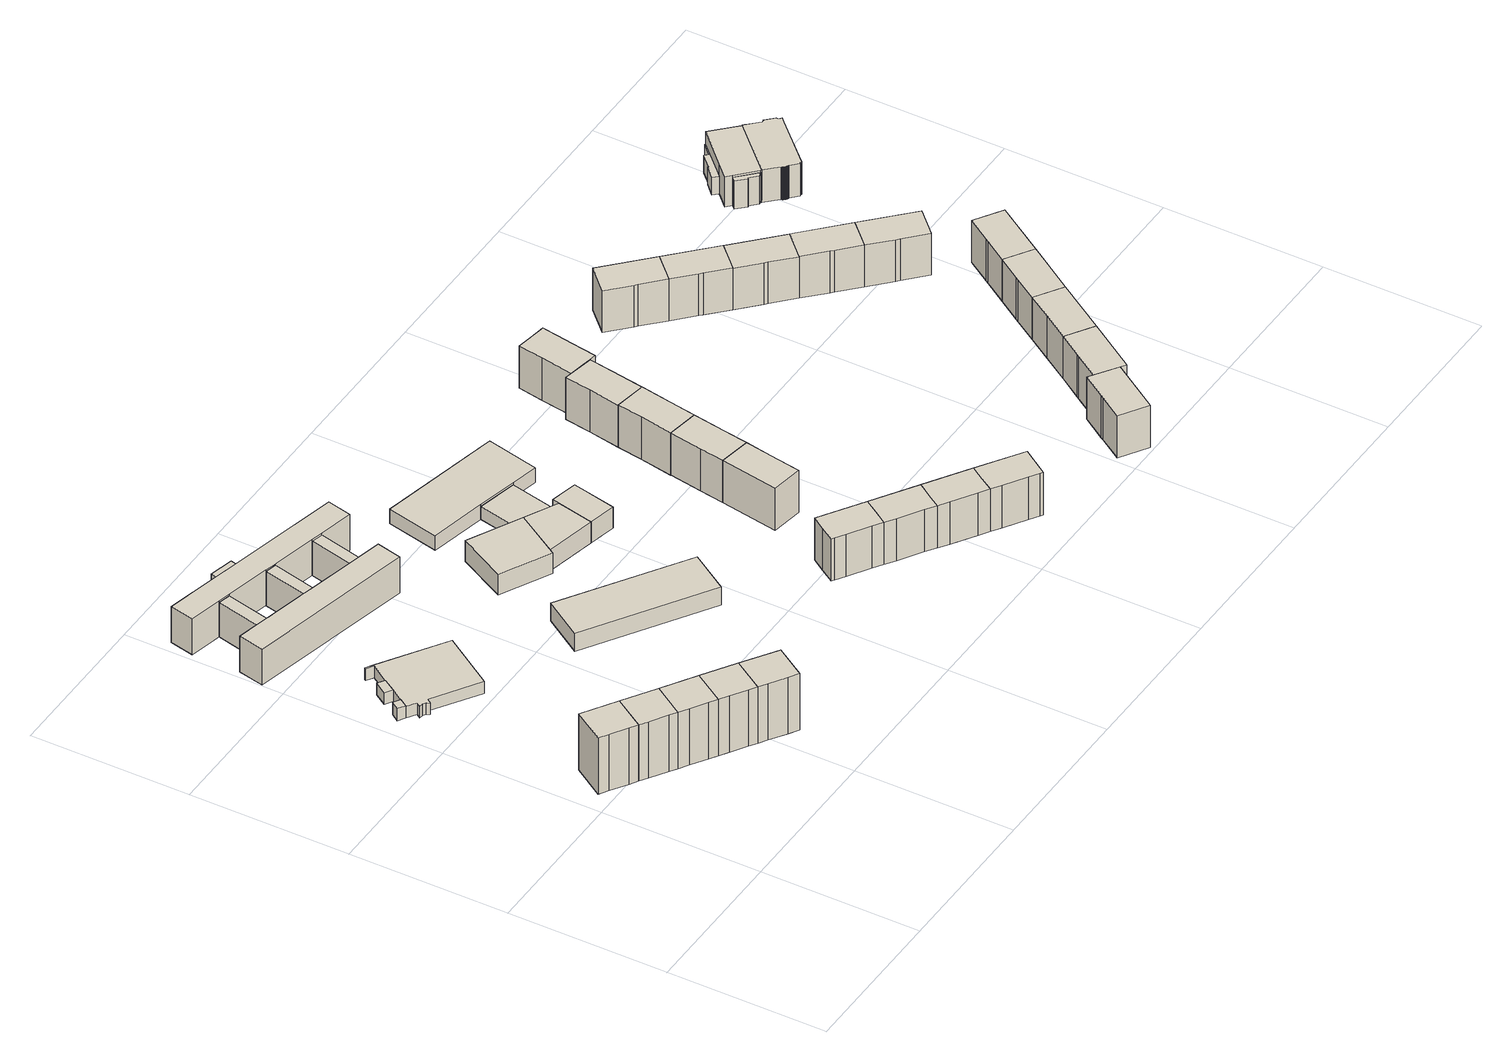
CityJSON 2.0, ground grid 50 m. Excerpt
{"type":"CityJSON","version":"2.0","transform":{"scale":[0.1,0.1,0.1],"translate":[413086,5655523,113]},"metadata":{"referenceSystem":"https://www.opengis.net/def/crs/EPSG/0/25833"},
"CityObjects":{
"building1":{"type":"Building","attributes":{"Dachtyp_tdc":"tdcPolyFlatRoof","Gemeindeschluessel":14612000,"Dachneigung":0,"QualitaetDacherkennung":53,"Geometrietyp2DReferenz":"3000","measuredHeight":19.73,"function":"31001_9998","roofType":"1000"},"geometry":[{"type":"Solid","lod":"1","boundaries":[[[[0,1,2,3,4,5]],[[6,7,8,9,10,11]],[[5,7,6,0]],[[4,8,7,5]],[[3,9,8,4]],[[2,10,9,3]],[[1,11,10,2]],[[0,6,11,1]]]]}]},
"building2":{"type":"Building","attributes":{"Dachtyp_tdc":"tdcPolyFlatRoof","Gemeindeschluessel":14612000,"Dachneigung":0,"QualitaetDacherkennung":53,"Geometrietyp2DReferenz":"3000","measuredHeight":19.7,"function":"31001_9998","roofType":"1000"},"geometry":[{"type":"Solid","lod":"1","boundaries":[[[[3,12,13,14,15,4]],[[9,8,16,17,18,19]],[[4,8,9,3]],[[15,16,8,4]],[[14,17,16,15]],[[13,18,17,14]],[[12,19,18,13]],[[3,9,19,12]]]]}]},
"building3":{"type":"Building","attributes":{"Dachtyp_tdc":"tdcPolyFlatRoof","Gemeindeschluessel":14612000,"Dachneigung":0,"QualitaetDacherkennung":53,"Geometrietyp2DReferenz":"3000","measuredHeight":19.7,"function":"31001_9998","roofType":"1000"},"geometry":[{"type":"Solid","lod":"1","boundaries":[[[[20,21,22,23,15,14]],[[24,17,16,25,26,27]],[[14,17,24,20]],[[15,16,17,14]],[[23,25,16,15]],[[22,26,25,23]],[[21,27,26,22]],[[20,24,27,21]]]]}]},
"building4":{"type":"Building","attributes":{"Dachtyp_tdc":"tdcPolyFlatRoof","Gemeindeschluessel":14612000,"Dachneigung":0,"QualitaetDacherkennung":53,"Geometrietyp2DReferenz":"3000","measuredHeight":19.73,"function":"31001_9998","roofType":"1000"},"geometry":[{"type":"Solid","lod":"1","boundaries":[[[[28,29,30,31,23,22]],[[32,26,25,33,34,35]],[[22,26,32,28]],[[23,25,26,22]],[[31,33,25,23]],[[30,34,33,31]],[[29,35,34,30]],[[28,32,35,29]]]]}]},
"building5":{"type":"Building","attributes":{"name":"Berufliches Schulzentrum für Agrarwirtschaft und Ernährung Dresden","Gemeindeschluessel":14612000,"Geometrietyp2DReferenz":"3000","function":"31001_3021","roofType":"9999"},"children":["building5-1","building5-2","building5-3"]},
"building5-1":{"type":"BuildingPart","attributes":{"Dachtyp_tdc":"tdcPolyFlatRoof","Dachneigung":17.27,"QualitaetDacherkennung":44,"Geometrietyp2DReferenz":"3000","measuredHeight":4.51,"roofType":"2100"},"parents":["building5"],"geometry":[{"type":"Solid","lod":"1","boundaries":[[[[36,37,38,39]],[[40,41,42,43]],[[39,41,40,36]],[[38,42,41,39]],[[37,43,42,38]],[[36,40,43,37]]]]}]},
"building5-2":{"type":"BuildingPart","attributes":{"Dachtyp_tdc":"tdcPolyFlatRoof","Dachneigung":0,"QualitaetDacherkennung":69,"Geometrietyp2DReferenz":"3000","measuredHeight":4.29,"roofType":"1000"},"parents":["building5"],"geometry":[{"type":"Solid","lod":"1","boundaries":[[[[44,45,46,47]],[[48,49,50,51]],[[47,49,48,44]],[[46,50,49,47]],[[45,51,50,46]],[[44,48,51,45]]]]}]},
"building5-3":{"type":"BuildingPart","attributes":{"Dachtyp_tdc":"tdcPolyFlatRoof","Dachneigung":0,"QualitaetDacherkennung":80,"Geometrietyp2DReferenz":"3000","measuredHeight":4.11,"roofType":"1000"},"parents":["building5"],"geometry":[{"type":"Solid","lod":"1","boundaries":[[[[52,53,54,55,56,57,58,59,60,61,62,63,64,65,37,36]],[[49,40,43,66,67,68,69,70,71,72,73,74,75,76,77,50]],[[36,40,49,52]],[[37,43,40,36]],[[65,66,43,37]],[[64,67,66,65]],[[63,68,67,64]],[[62,69,68,63]],[[61,70,69,62]],[[60,71,70,61]],[[59,72,71,60]],[[58,73,72,59]],[[57,74,73,58]],[[56,75,74,57]],[[55,76,75,56]],[[54,77,76,55]],[[53,50,77,54]],[[52,49,50,53]]]]}]},
"building6":{"type":"Building","attributes":{"Dachtyp_tdc":"tdcPolyFlatRoof","Gemeindeschluessel":14612000,"Dachneigung":0,"QualitaetDacherkennung":51,"Geometrietyp2DReferenz":"3000","measuredHeight":19.72,"function":"31001_9998","roofType":"1000"},"geometry":[{"type":"Solid","lod":"1","boundaries":[[[[78,79,80,81,31,30]],[[82,34,33,83,84,85]],[[30,34,82,78]],[[31,33,34,30]],[[81,83,33,31]],[[80,84,83,81]],[[79,85,84,80]],[[78,82,85,79]]]]}]},
"building7":{"type":"Building","attributes":{"name":"Berufliches Schulzentrum für Agrarwirtschaft und Ernährung Dresden","Gemeindeschluessel":14612000,"Geometrietyp2DReferenz":"3000","function":"31001_3021","roofType":"9999"},"children":["building7-1","building7-2","building7-3","building7-4","building7-5","building7-6"]},
"building7-1":{"type":"BuildingPart","attributes":{"Dachtyp_tdc":"tdcPolyFlatRoof","Dachneigung":0,"QualitaetDacherkennung":85,"Geometrietyp2DReferenz":"3000","measuredHeight":11.97,"roofType":"1000"},"parents":["building7"],"geometry":[{"type":"Solid","lod":"1","boundaries":[[[[86,87,88,89,90]],[[91,92,93,94,95]],[[90,92,91,86]],[[89,93,92,90]],[[88,94,93,89]],[[87,95,94,88]],[[86,91,95,87]]]]}]},
"building7-2":{"type":"BuildingPart","attributes":{"Dachtyp_tdc":"tdcPolyFlatRoof","Dachneigung":0,"QualitaetDacherkennung":83,"Geometrietyp2DReferenz":"3000","measuredHeight":11.98,"roofType":"1000"},"parents":["building7"],"geometry":[{"type":"Solid","lod":"1","boundaries":[[[[96,97,98,99]],[[100,101,102,103]],[[99,101,100,96]],[[98,102,101,99]],[[97,103,102,98]],[[96,100,103,97]]]]}]},
"building7-3":{"type":"BuildingPart","attributes":{"Dachtyp_tdc":"tdcPolyFlatRoof","Dachneigung":0,"QualitaetDacherkennung":73,"Geometrietyp2DReferenz":"3000","measuredHeight":12.49,"roofType":"1000"},"parents":["building7"],"geometry":[{"type":"Solid","lod":"1","boundaries":[[[[104,105,106,107,108,109,110,111,112,113,114,115,116,117,118]],[[119,120,121,92,91,95,122,100,103,123,124,125,126,127,128]],[[118,120,119,104]],[[117,121,120,118]],[[116,92,121,117]],[[115,91,92,116]],[[114,95,91,115]],[[113,122,95,114]],[[112,100,122,113]],[[111,103,100,112]],[[110,123,103,111]],[[109,124,123,110]],[[108,125,124,109]],[[107,126,125,108]],[[106,127,126,107]],[[105,128,127,106]],[[104,119,128,105]]]]}]},
"building7-4":{"type":"BuildingPart","attributes":{"Dachtyp_tdc":"tdcPolyFlatRoof","Dachneigung":0,"QualitaetDacherkennung":74,"Geometrietyp2DReferenz":"3000","measuredHeight":12.44,"roofType":"1000"},"parents":["building7"],"geometry":[{"type":"Solid","lod":"1","boundaries":[[[[129,130,131,132,133,134,135,136,137,138,139]],[[101,140,94,93,141,142,143,144,145,146,102]],[[139,101,102,129]],[[138,140,101,139]],[[137,94,140,138]],[[136,93,94,137]],[[135,141,93,136]],[[134,142,141,135]],[[133,143,142,134]],[[132,144,143,133]],[[131,145,144,132]],[[130,146,145,131]],[[129,102,146,130]]]]}]},
"building7-5":{"type":"BuildingPart","attributes":{"Dachtyp_tdc":"tdcPolyFlatRoof","Dachneigung":0,"QualitaetDacherkennung":86,"Geometrietyp2DReferenz":"3000","measuredHeight":11.95,"roofType":"1000"},"parents":["building7"],"geometry":[{"type":"Solid","lod":"1","boundaries":[[[[147,148,149,150]],[[121,120,142,141]],[[150,120,121,147]],[[149,142,120,150]],[[148,141,142,149]],[[147,121,141,148]]]]}]},
"building7-6":{"type":"BuildingPart","attributes":{"Dachtyp_tdc":"tdcPolyFlatRoof","Dachneigung":5.64,"QualitaetDacherkennung":64,"Geometrietyp2DReferenz":"3000","measuredHeight":12.17,"roofType":"2100"},"parents":["building7"],"geometry":[{"type":"Solid","lod":"1","boundaries":[[[[151,152,153,154]],[[155,127,126,156]],[[154,127,155,151]],[[153,126,127,154]],[[152,156,126,153]],[[151,155,156,152]]]]}]},
"building8":{"type":"Building","attributes":{"Dachtyp_tdc":"tdcPolyFlatRoof","Gemeindeschluessel":14612000,"Dachneigung":0,"QualitaetDacherkennung":88,"Geometrietyp2DReferenz":"3000","measuredHeight":6.28,"function":"31001_9998","roofType":"1000"},"geometry":[{"type":"Solid","lod":"1","boundaries":[[[[157,158,159,160]],[[161,162,163,164]],[[160,162,161,157]],[[159,163,162,160]],[[158,164,163,159]],[[157,161,164,158]]]]}]},
"building9":{"type":"Building","attributes":{"Gemeindeschluessel":14612000,"Geometrietyp2DReferenz":"3000","function":"31001_9998","roofType":"9999"},"children":["building9-1","building9-2","building9-3","building9-4","building9-5"]},
"building9-1":{"type":"BuildingPart","attributes":{"Dachtyp_tdc":"tdcPolyFlatRoof","Dachneigung":0,"QualitaetDacherkennung":83,"Geometrietyp2DReferenz":"3000","measuredHeight":7.29,"roofType":"1000"},"parents":["building9"],"geometry":[{"type":"Solid","lod":"1","boundaries":[[[[165,166,167,168,169,170]],[[171,172,173,174,175,176]],[[170,172,171,165]],[[169,173,172,170]],[[168,174,173,169]],[[167,175,174,168]],[[166,176,175,167]],[[165,171,176,166]]]]}]},
"building9-2":{"type":"BuildingPart","attributes":{"Dachtyp_tdc":"tdcPolyFlatRoof","Dachneigung":0,"QualitaetDacherkennung":63,"Geometrietyp2DReferenz":"3000","measuredHeight":4.46,"roofType":"1000"},"parents":["building9"],"geometry":[{"type":"Solid","lod":"1","boundaries":[[[[177,178,179,180,181]],[[182,174,183,184,185]],[[181,174,182,177]],[[180,183,174,181]],[[179,184,183,180]],[[178,185,184,179]],[[177,182,185,178]]]]}]},
"building9-3":{"type":"BuildingPart","attributes":{"Dachtyp_tdc":"tdcPolyFlatRoof","Dachneigung":6.2,"QualitaetDacherkennung":85,"Geometrietyp2DReferenz":"3000","measuredHeight":6.01,"roofType":"2100"},"parents":["building9"],"geometry":[{"type":"Solid","lod":"1","boundaries":[[[[186,187,188,189,190,191]],[[183,192,193,194,195,184]],[[191,183,184,186]],[[190,192,183,191]],[[189,193,192,190]],[[188,194,193,189]],[[187,195,194,188]],[[186,184,195,187]]]]}]},
"building9-4":{"type":"BuildingPart","attributes":{"Dachtyp_tdc":"tdcPolyFlatRoof","Dachneigung":0,"QualitaetDacherkennung":85,"Geometrietyp2DReferenz":"3000","measuredHeight":7.35,"roofType":"1000"},"parents":["building9"],"geometry":[{"type":"Solid","lod":"1","boundaries":[[[[196,167,166,197]],[[182,198,176,175]],[[197,198,182,196]],[[166,176,198,197]],[[167,175,176,166]],[[196,182,175,167]]]]}]},
"building9-5":{"type":"BuildingPart","attributes":{"Dachtyp_tdc":"tdcPolyFlatRoof","Dachneigung":0,"QualitaetDacherkennung":83,"Geometrietyp2DReferenz":"3000","measuredHeight":7.27,"roofType":"1000"},"parents":["building9"],"geometry":[{"type":"Solid","lod":"1","boundaries":[[[[199,197,200,201]],[[185,202,203,198]],[[201,202,185,199]],[[200,203,202,201]],[[197,198,203,200]],[[199,185,198,197]]]]}]},
"building10":{"type":"Building","attributes":{"Dachtyp_tdc":"tdcGableRoof","Gemeindeschluessel":14612000,"Dachneigung":36.91,"QualitaetDacherkennung":78,"Geometrietyp2DReferenz":"3000","measuredHeight":16.64,"function":"31001_9998","roofType":"3100"},"geometry":[{"type":"Solid","lod":"1","boundaries":[[[[204,205,206,207,208,209,210,211,212]],[[213,214,215,216,217,218,219,220,221]],[[212,214,213,204]],[[211,215,214,212]],[[210,216,215,211]],[[209,217,216,210]],[[208,218,217,209]],[[207,219,218,208]],[[206,220,219,207]],[[205,221,220,206]],[[204,213,221,205]]]]}]},
"building11":{"type":"Building","attributes":{"Dachtyp_tdc":"tdcGableRoof","Gemeindeschluessel":14612000,"Dachneigung":36.94,"QualitaetDacherkennung":76,"Geometrietyp2DReferenz":"3000","measuredHeight":16.65,"function":"31001_9998","roofType":"3100"},"geometry":[{"type":"Solid","lod":"1","boundaries":[[[[222,223,224,225,226,205,204,212]],[[227,214,213,221,228,229,230,231]],[[212,214,227,222]],[[204,213,214,212]],[[205,221,213,204]],[[226,228,221,205]],[[225,229,228,226]],[[224,230,229,225]],[[223,231,230,224]],[[222,227,231,223]]]]}]},
"building12":{"type":"Building","attributes":{"Dachtyp_tdc":"tdcFreeFormRoof","Gemeindeschluessel":14612000,"Dachneigung":37.18,"QualitaetDacherkennung":86,"Geometrietyp2DReferenz":"3000","measuredHeight":16.64,"function":"31001_9998","roofType":"5000"},"geometry":[{"type":"Solid","lod":"1","boundaries":[[[[232,233,234,235,236]],[[237,238,239,240,241]],[[236,238,237,232]],[[235,239,238,236]],[[234,240,239,235]],[[233,241,240,234]],[[232,237,241,233]]]]}]},
"building13":{"type":"Building","attributes":{"Dachtyp_tdc":"tdcGableRoof","Gemeindeschluessel":14612000,"Dachneigung":37.13,"QualitaetDacherkennung":75,"Geometrietyp2DReferenz":"3000","measuredHeight":16.68,"function":"31001_9998","roofType":"3100"},"geometry":[{"type":"Solid","lod":"1","boundaries":[[[[242,243,244,245,246,226,225,224]],[[247,248,249,250,251,252,253,254]],[[224,248,247,242]],[[225,249,248,224]],[[226,250,249,225]],[[246,251,250,226]],[[245,252,251,246]],[[244,253,252,245]],[[243,254,253,244]],[[242,247,254,243]]]]}]},
"building14":{"type":"Building","attributes":{"Dachtyp_tdc":"tdcGableRoof","Gemeindeschluessel":14612000,"Dachneigung":37.12,"QualitaetDacherkennung":90,"Geometrietyp2DReferenz":"3000","measuredHeight":16.62,"function":"31001_9998","roofType":"3100"},"geometry":[{"type":"Solid","lod":"1","boundaries":[[[[255,256,257,258,259,260,232,261,236]],[[262,238,263,237,264,265,266,267,268]],[[236,238,262,255]],[[261,263,238,236]],[[232,237,263,261]],[[260,264,237,232]],[[259,265,264,260]],[[258,266,265,259]],[[257,267,266,258]],[[256,268,267,257]],[[255,262,268,256]]]]}]},
"building15":{"type":"Building","attributes":{"Dachtyp_tdc":"tdcFreeFormRoof","Gemeindeschluessel":14612000,"Dachneigung":37.3,"QualitaetDacherkennung":72,"Geometrietyp2DReferenz":"3000","measuredHeight":16.7,"function":"31001_9998","roofType":"5000"},"geometry":[{"type":"Solid","lod":"1","boundaries":[[[[244,269,270,271,272,273,246]],[[253,251,274,275,276,277,278]],[[246,251,253,244]],[[273,274,251,246]],[[272,275,274,273]],[[271,276,275,272]],[[270,277,276,271]],[[269,278,277,270]],[[244,253,278,269]]]]}]},
"building16":{"type":"Building","attributes":{"Dachtyp_tdc":"tdcFreeFormRoof","Gemeindeschluessel":14612000,"Dachneigung":36.94,"QualitaetDacherkennung":91,"Geometrietyp2DReferenz":"3000","measuredHeight":16.63,"function":"31001_9998","roofType":"5000"},"geometry":[{"type":"Solid","lod":"1","boundaries":[[[[259,257,279,280,281,282,283]],[[284,285,286,287,288,289,290]],[[283,285,284,259]],[[282,286,285,283]],[[281,287,286,282]],[[280,288,287,281]],[[279,289,288,280]],[[257,290,289,279]],[[259,284,290,257]]]]}]},
"building17":{"type":"Building","attributes":{"Dachtyp_tdc":"tdcFreeFormRoof","Gemeindeschluessel":14612000,"Dachneigung":36.98,"QualitaetDacherkennung":89,"Geometrietyp2DReferenz":"3000","measuredHeight":16.65,"function":"31001_9998","roofType":"5000"},"geometry":[{"type":"Solid","lod":"1","boundaries":[[[[291,292,293,294,295,296,297]],[[287,286,298,299,300,301,302]],[[297,286,287,291]],[[296,298,286,297]],[[295,299,298,296]],[[294,300,299,295]],[[293,301,300,294]],[[292,302,301,293]],[[291,287,302,292]]]]}]},
"building18":{"type":"Building","attributes":{"Dachtyp_tdc":"tdcGableRoof","Gemeindeschluessel":14612000,"Dachneigung":36.95,"QualitaetDacherkennung":88,"Geometrietyp2DReferenz":"3000","measuredHeight":16.61,"function":"31001_9998","roofType":"3100"},"geometry":[{"type":"Solid","lod":"1","boundaries":[[[[303,304,305,306,307,308,309,310,311,312]],[[313,314,300,315,316,317,318,319,320,321]],[[312,314,313,303]],[[311,300,314,312]],[[310,315,300,311]],[[309,316,315,310]],[[308,317,316,309]],[[307,318,317,308]],[[306,319,318,307]],[[305,320,319,306]],[[304,321,320,305]],[[303,313,321,304]]]]}]},
"building19":{"type":"Building","attributes":{"Dachtyp_tdc":"tdcFreeFormRoof","Gemeindeschluessel":14612000,"Dachneigung":37.14,"QualitaetDacherkennung":85,"Geometrietyp2DReferenz":"3000","measuredHeight":16.66,"function":"31001_9998","roofType":"5000"},"geometry":[{"type":"Solid","lod":"1","boundaries":[[[[322,323,324,325,326,327,328]],[[329,330,331,332,333,334,335]],[[328,330,329,322]],[[327,331,330,328]],[[326,332,331,327]],[[325,333,332,326]],[[324,334,333,325]],[[323,335,334,324]],[[322,329,335,323]]]]}]},
"building20":{"type":"Building","attributes":{"Dachtyp_tdc":"tdcFreeFormRoof","Gemeindeschluessel":14612000,"Dachneigung":37.2,"QualitaetDacherkennung":84,"Geometrietyp2DReferenz":"3000","measuredHeight":16.69,"function":"31001_9998","roofType":"5000"},"geometry":[{"type":"Solid","lod":"1","boundaries":[[[[324,336,337,338,339,340,325]],[[341,342,343,344,345,346,347]],[[325,342,341,324]],[[340,343,342,325]],[[339,344,343,340]],[[338,345,344,339]],[[337,346,345,338]],[[336,347,346,337]],[[324,341,347,336]]]]}]},
"building21":{"type":"Building","attributes":{"Dachtyp_tdc":"tdcFreeFormRoof","Gemeindeschluessel":14612000,"Dachneigung":35.44,"QualitaetDacherkennung":84,"Geometrietyp2DReferenz":"3000","measuredHeight":16.36,"function":"31001_9998","roofType":"5000"},"geometry":[{"type":"Solid","lod":"1","boundaries":[[[[348,349,350,351,352,353]],[[354,355,356,357,358,359]],[[353,355,354,348]],[[352,356,355,353]],[[351,357,356,352]],[[350,358,357,351]],[[349,359,358,350]],[[348,354,359,349]]]]}]},
"building22":{"type":"Building","attributes":{"Dachtyp_tdc":"tdcFreeFormRoof","Gemeindeschluessel":14612000,"Dachneigung":35.19,"QualitaetDacherkennung":82,"Geometrietyp2DReferenz":"3000","measuredHeight":16.36,"function":"31001_9998","roofType":"5000"},"geometry":[{"type":"Solid","lod":"1","boundaries":[[[[360,361,362,352,351,363]],[[364,365,357,356,366,367]],[[363,365,364,360]],[[351,357,365,363]],[[352,356,357,351]],[[362,366,356,352]],[[361,367,366,362]],[[360,364,367,361]]]]}]},
"building23":{"type":"Building","attributes":{"Dachtyp_tdc":"tdcFreeFormRoof","Gemeindeschluessel":14612000,"Dachneigung":37.2,"QualitaetDacherkennung":84,"Geometrietyp2DReferenz":"3000","measuredHeight":16.68,"function":"31001_9998","roofType":"5000"},"geometry":[{"type":"Solid","lod":"1","boundaries":[[[[338,337,368,369,370]],[[345,371,372,373,346]],[[370,371,345,338]],[[369,372,371,370]],[[368,373,372,369]],[[337,346,373,368]],[[338,345,346,337]]]]}]},
"building24":{"type":"Building","attributes":{"Dachtyp_tdc":"tdcFreeFormRoof","Gemeindeschluessel":14612000,"Dachneigung":35.73,"QualitaetDacherkennung":81,"Geometrietyp2DReferenz":"3000","measuredHeight":16.39,"function":"31001_9998","roofType":"5000"},"geometry":[{"type":"Solid","lod":"1","boundaries":[[[[374,375,376,377,378,379]],[[367,366,380,381,382,383]],[[379,366,367,374]],[[378,380,366,379]],[[377,381,380,378]],[[376,382,381,377]],[[375,383,382,376]],[[374,367,383,375]]]]}]},
"building25":{"type":"Building","attributes":{"Dachtyp_tdc":"tdcFreeFormRoof","Gemeindeschluessel":14612000,"Dachneigung":37.45,"QualitaetDacherkennung":83,"Geometrietyp2DReferenz":"3000","measuredHeight":16.7,"function":"31001_9998","roofType":"5000"},"geometry":[{"type":"Solid","lod":"1","boundaries":[[[[369,368,384,385,386,387]],[[372,388,389,390,391,373]],[[387,388,372,369]],[[386,389,388,387]],[[385,390,389,386]],[[384,391,390,385]],[[368,373,391,384]],[[369,372,373,368]]]]}]},
"building26":{"type":"Building","attributes":{"Dachtyp_tdc":"tdcFreeFormRoof","Gemeindeschluessel":14612000,"Dachneigung":35.24,"QualitaetDacherkennung":81,"Geometrietyp2DReferenz":"3000","measuredHeight":16.37,"function":"31001_9998","roofType":"5000"},"geometry":[{"type":"Solid","lod":"1","boundaries":[[[[392,393,394,395,396,397]],[[381,380,398,399,400,401]],[[397,380,381,392]],[[396,398,380,397]],[[395,399,398,396]],[[394,400,399,395]],[[393,401,400,394]],[[392,381,401,393]]]]}]},
"building27":{"type":"Building","attributes":{"Dachtyp_tdc":"tdcFreeFormRoof","Gemeindeschluessel":14612000,"Dachneigung":35.19,"QualitaetDacherkennung":81,"Geometrietyp2DReferenz":"3000","measuredHeight":16.39,"function":"31001_9998","roofType":"5000"},"geometry":[{"type":"Solid","lod":"1","boundaries":[[[[402,403,404,396,395,405]],[[406,407,399,398,408,409]],[[405,407,406,402]],[[395,399,407,405]],[[396,398,399,395]],[[404,408,398,396]],[[403,409,408,404]],[[402,406,409,403]]]]}]},
"building28":{"type":"Building","attributes":{"Dachtyp_tdc":"tdcFreeFormRoof","Gemeindeschluessel":14612000,"Dachneigung":37.64,"QualitaetDacherkennung":81,"Geometrietyp2DReferenz":"3000","measuredHeight":16.69,"function":"31001_9998","roofType":"5000"},"geometry":[{"type":"Solid","lod":"1","boundaries":[[[[384,410,411,412,413,385]],[[414,415,416,417,418,419]],[[385,415,414,384]],[[413,416,415,385]],[[412,417,416,413]],[[411,418,417,412]],[[410,419,418,411]],[[384,414,419,410]]]]}]},
"building29":{"type":"Building","attributes":{"Gemeindeschluessel":14612000,"Geometrietyp2DReferenz":"3000","function":"31001_9998","roofType":"9999"},"children":["building29-1","building29-2","building29-3"]},
"building29-1":{"type":"BuildingPart","attributes":{"Dachtyp_tdc":"tdcPolyFlatRoof","Dachneigung":11.38,"QualitaetDacherkennung":41,"Geometrietyp2DReferenz":"3000","measuredHeight":10.02,"roofType":"2100"},"parents":["building29"],"geometry":[{"type":"Solid","lod":"1","boundaries":[[[[420,421,422,423,424,425]],[[426,427,428,429,430,431]],[[425,427,426,420]],[[424,428,427,425]],[[423,429,428,424]],[[422,430,429,423]],[[421,431,430,422]],[[420,426,431,421]]]]}]},
"building29-2":{"type":"BuildingPart","attributes":{"Dachtyp_tdc":"tdcPolyFlatRoof","Dachneigung":0,"QualitaetDacherkennung":41,"Geometrietyp2DReferenz":"3000","measuredHeight":10.57,"roofType":"1000"},"parents":["building29"],"geometry":[{"type":"Solid","lod":"1","boundaries":[[[[432,433,434,435,436,437,438]],[[439,427,426,440,441,442,443]],[[438,427,439,432]],[[437,426,427,438]],[[436,440,426,437]],[[435,441,440,436]],[[434,442,441,435]],[[433,443,442,434]],[[432,439,443,433]]]]}]},
"building29-3":{"type":"BuildingPart","attributes":{"Dachtyp_tdc":"tdcPolyFlatRoof","Dachneigung":33.02,"QualitaetDacherkennung":25,"Geometrietyp2DReferenz":"3000","measuredHeight":6.79,"roofType":"2100"},"parents":["building29"],"geometry":[{"type":"Solid","lod":"1","boundaries":[[[[444,445,446,447,448,449,450,451]],[[442,441,452,453,454,455,456,457]],[[451,441,442,444]],[[450,452,441,451]],[[449,453,452,450]],[[448,454,453,449]],[[447,455,454,448]],[[446,456,455,447]],[[445,457,456,446]],[[444,442,457,445]]]]}]},
"building30":{"type":"Building","attributes":{"Dachtyp_tdc":"tdcPolyFlatRoof","Gemeindeschluessel":14612000,"Dachneigung":0,"QualitaetDacherkennung":35,"Geometrietyp2DReferenz":"3000","measuredHeight":11.31,"function":"31001_9998","roofType":"1000"},"geometry":[{"type":"Solid","lod":"1","boundaries":[[[[458,459,460,461,462,463,464,465,466,467,468,469,470,471,472,473,474,475,476,477,478,479,480,481,482,483,484,485,486,487,488,489,490,491,492,493,494]],[[495,496,497,498,499,500,501,502,503,504,505,506,507,508,509,510,511,512,513,514,515,516,517,518,519,520,521,522,523,524,525,526,527,528,529,530,531]],[[494,496,495,458]],[[493,497,496,494]],[[492,498,497,493]],[[491,499,498,492]],[[490,500,499,491]],[[489,501,500,490]],[[488,502,501,489]],[[487,503,502,488]],[[486,504,503,487]],[[485,505,504,486]],[[484,506,505,485]],[[483,507,506,484]],[[482,508,507,483]],[[481,509,508,482]],[[480,510,509,481]],[[479,511,510,480]],[[478,512,511,479]],[[477,513,512,478]],[[476,514,513,477]],[[475,515,514,476]],[[474,516,515,475]],[[473,517,516,474]],[[472,518,517,473]],[[471,519,518,472]],[[470,520,519,471]],[[469,521,520,470]],[[468,522,521,469]],[[467,523,522,468]],[[466,524,523,467]],[[465,525,524,466]],[[464,526,525,465]],[[463,527,526,464]],[[462,528,527,463]],[[461,529,528,462]],[[460,530,529,461]],[[459,531,530,460]],[[458,495,531,459]]]]}]}
},
"vertices":[
[53,542,213],[82,524,213],[132,491,213],[157,476,213],[219,573,213],[116,639,213],[53,542,16],[116,639,16],[219,573,16],[157,476,16],[132,491,16],[82,524,16],
[182,459,213],[235,425,213],[257,411,213],[319,508,213],[319,508,16],[257,411,16],[235,425,16],[182,459,16],
[286,392,213],[336,360,213],[360,345,213],[422,442,213],[286,392,16],[422,442,16],[360,345,16],[336,360,16],
[388,327,213],[437,295,213],[460,280,213],[522,377,213],[388,327,16],[522,377,16],[460,280,16],[437,295,16],
[113,1221,57],[138,1260,57],[116,1274,57],[91,1235,57],[113,1221,16],[91,1235,16],[116,1274,16],[138,1260,16],
[65,1194,59],[48,1170,59],[70,1156,59],[86,1181,59],[65,1194,16],[86,1181,16],[70,1156,16],[48,1170,16],
[86,1181,57],[70,1156,57],[99,1137,57],[90,1123,57],[102,1122,57],[111,1116,57],[117,1106,57],[126,1119,57],[269,1026,57],[377,1191,57],[177,1321,57],[156,1335,57],[153,1331,57],[175,1317,57],[175,1317,16],[153,1331,16],[156,1335,16],[177,1321,16],[377,1191,16],[269,1026,16],[126,1119,16],[117,1106,16],[111,1116,16],[102,1122,16],[90,1123,16],[99,1137,16],
[486,263,213],[537,230,213],[567,211,213],[628,306,213],[486,263,16],[628,306,16],[567,211,16],[537,230,16],
[339,1723,126],[303,1731,126],[271,1592,126],[306,1583,126],[339,1722,126],[339,1723,6],[339,1722,6],[306,1583,6],[271,1592,6],[303,1731,6],
[162,1764,126],[124,1773,126],[91,1634,126],[130,1625,126],[162,1764,6],[130,1625,6],[91,1634,6],[124,1773,6],
[622,1656,131],[640,1733,131],[287,1815,131],[212,1833,131],[38,1873,131],[21,1797,131],[124,1774,131],[124,1773,131],[162,1764,131],[303,1732,131],[303,1731,131],[339,1723,131],[339,1722,131],[478,1690,131],[514,1681,131],[622,1656,6],[514,1681,6],[478,1690,6],[303,1732,6],[124,1774,6],[21,1797,6],[38,1873,6],[212,1833,6],[287,1815,6],[640,1733,6],
[91,1634,131],[23,1649,131],[5,1569,131],[534,1447,131],[552,1526,131],[482,1542,131],[445,1551,131],[306,1583,131],[271,1592,131],[130,1624,131],[130,1625,131],[130,1624,6],[445,1551,6],[482,1542,6],[552,1526,6],[534,1447,6],[5,1569,6],[23,1649,6],
[478,1690,126],[445,1551,126],[482,1542,126],[514,1681,126],
[292,1835,127],[217,1853,127],[212,1833,127],[287,1815,127],[292,1835,6],[217,1853,6],
[997,786,80],[626,1027,80],[547,905,80],[918,664,80],[997,786,17],[918,664,17],[547,905,17],[626,1027,17],
[805,1127,88],[812,1139,88],[895,1272,88],[878,1281,88],[730,1357,88],[651,1207,88],[805,1127,15],[651,1207,15],[730,1357,15],[878,1281,15],[895,1272,15],[812,1139,15],
[996,1220,59],[1001,1242,59],[1032,1384,59],[907,1412,59],[878,1281,59],[996,1220,15],[907,1412,15],[1032,1384,15],[1001,1242,15],
[1032,1384,66],[1118,1365,66],[1154,1530,66],[766,1615,66],[730,1451,66],[907,1412,66],[730,1451,15],[766,1615,15],[1154,1530,15],[1118,1365,15],
[996,1220,88],[971,1104,88],[971,1104,15],
[1001,1242,88],[1056,1085,88],[1086,1223,88],[1086,1223,15],[1056,1085,15],
[1318,414,165],[1345,456,165],[1212,543,165],[1184,501,165],[1157,459,165],[1165,453,165],[1194,434,165],[1261,391,165],[1290,372,165],[1318,414,18],[1290,372,18],[1261,391,18],[1194,434,18],[1165,453,18],[1157,459,18],[1184,501,18],[1212,543,18],[1345,456,18],
[1321,351,165],[1394,304,165],[1425,284,165],[1452,326,165],[1480,368,165],[1321,351,18],[1480,368,18],[1452,326,18],[1425,284,18],[1394,304,18],
[1300,884,162],[1269,701,162],[1368,685,162],[1385,785,162],[1399,867,162],[1300,884,15],[1399,867,15],[1385,785,15],[1368,685,15],[1269,701,15],
[1456,263,165],[1528,216,165],[1559,196,165],[1586,238,165],[1614,281,165],[1456,263,17],[1425,284,17],[1452,326,17],[1480,368,17],[1614,281,17],[1586,238,17],[1559,196,17],[1528,216,17],
[1413,952,162],[1415,964,162],[1429,1049,162],[1381,1057,162],[1331,1065,162],[1313,960,162],[1351,876,162],[1413,952,15],[1351,876,15],[1313,960,15],[1331,1065,15],[1381,1057,15],[1429,1049,15],[1415,964,15],
[1589,176,165],[1657,132,165],[1685,113,165],[1693,108,165],[1749,192,165],[1749,192,17],[1693,108,17],[1685,113,17],[1657,132,17],[1589,176,17],
[1444,1135,162],[1446,1147,162],[1461,1232,162],[1362,1248,162],[1349,1167,162],[1331,1065,14],[1349,1167,14],[1362,1248,14],[1461,1232,14],[1446,1147,14],[1444,1135,14],[1429,1049,14],
[1461,1232,161],[1475,1315,161],[1477,1327,161],[1491,1412,161],[1393,1431,161],[1379,1347,161],[1362,1248,161],[1379,1347,14],[1393,1431,14],[1491,1412,14],[1477,1327,14],[1475,1315,14],
[1526,1496,162],[1528,1508,162],[1542,1591,162],[1493,1599,162],[1444,1607,162],[1430,1528,162],[1414,1427,162],[1463,1418,162],[1491,1412,162],[1512,1409,162],[1526,1496,14],[1512,1409,14],[1463,1418,14],[1414,1427,14],[1430,1528,14],[1444,1607,14],[1493,1599,14],[1542,1591,14],[1528,1508,14],
[2005,59,164],[2088,4,164],[2189,159,164],[2122,204,164],[2106,215,164],[2057,140,164],[2051,131,164],[2005,59,17],[2051,131,17],[2057,140,17],[2106,215,17],[2122,204,17],[2189,159,17],[2088,4,17],
[2206,148,164],[2307,303,164],[2223,358,164],[2176,286,164],[2170,277,164],[2189,159,16],[2122,204,16],[2170,277,16],[2176,286,16],[2223,358,16],[2307,303,16],[2206,148,16],
[1763,1534,160],[1827,1472,160],[1836,1464,160],[1897,1404,160],[1967,1476,160],[1833,1606,160],[1763,1534,14],[1833,1606,14],[1967,1476,14],[1897,1404,14],[1836,1464,14],[1827,1472,14],
[1967,1337,160],[2026,1279,160],[2096,1351,160],[1958,1346,160],[1967,1337,14],[1958,1346,14],[2096,1351,14],[2026,1279,14],
[2409,460,164],[2325,515,164],[2276,439,164],[2276,439,16],[2325,515,16],[2409,460,16],
[2026,1279,159],[2089,1218,159],[2098,1210,159],[2160,1149,159],[2230,1221,159],[2096,1351,159],[2230,1221,14],[2160,1149,14],[2098,1210,14],[2089,1218,14],
[2508,612,164],[2424,667,164],[2377,595,164],[2370,585,164],[2370,585,16],[2377,595,16],[2424,667,16],[2508,612,16],
[2160,1149,160],[2222,1088,160],[2231,1080,160],[2291,1022,160],[2361,1094,160],[2230,1221,160],[2361,1094,14],[2291,1022,14],[2231,1080,14],[2222,1088,14],
[2363,952,160],[2426,891,160],[2496,962,160],[2354,960,160],[2363,952,14],[2354,960,14],[2496,962,14],[2426,891,14],
[2609,768,164],[2525,823,164],[2477,748,164],[2470,738,164],[2508,612,17],[2424,667,17],[2470,738,17],[2477,748,17],[2525,823,17],[2609,768,17],
[2410,1506,112],[2399,1494,112],[2426,1467,112],[2429,1470,112],[2452,1446,112],[2466,1451,112],[2410,1506,14],[2466,1451,14],[2452,1446,14],[2429,1470,14],[2426,1467,14],[2399,1494,14],
[2468,1449,119],[2607,1591,119],[2534,1664,119],[2435,1562,119],[2394,1521,119],[2410,1506,119],[2466,1451,119],[2468,1449,14],[2394,1521,14],[2435,1562,14],[2534,1664,14],[2607,1591,14],
[2534,1664,75],[2532,1666,75],[2501,1634,75],[2491,1644,75],[2455,1607,75],[2453,1610,75],[2420,1577,75],[2435,1562,75],[2420,1577,14],[2453,1610,14],[2455,1607,14],[2491,1644,14],[2501,1634,14],[2532,1666,14],
[2688,1513,121],[2679,1521,121],[2680,1527,121],[2654,1553,121],[2647,1551,121],[2620,1578,121],[2612,1586,121],[2607,1591,121],[2468,1449,121],[2506,1411,121],[2506,1410,121],[2507,1409,121],[2507,1408,121],[2507,1406,121],[2508,1405,121],[2508,1404,121],[2509,1403,121],[2510,1402,121],[2511,1401,121],[2511,1400,121],[2512,1399,121],[2513,1398,121],[2514,1398,121],[2516,1397,121],[2517,1397,121],[2517,1396,121],[2518,1396,121],[2519,1396,121],[2520,1395,121],[2521,1395,121],[2522,1395,121],[2523,1395,121],[2545,1373,121],[2548,1376,121],[2552,1373,121],[2634,1458,121],[2675,1501,121],[2688,1513,7],[2675,1501,7],[2634,1458,7],[2552,1373,7],[2548,1376,7],[2545,1373,7],[2523,1395,7],[2522,1395,7],[2521,1395,7],[2520,1395,7],[2519,1396,7],[2518,1396,7],[2517,1396,7],[2517,1397,7],[2516,1397,7],[2514,1398,7],[2513,1398,7],[2512,1399,7],[2511,1400,7],[2511,1401,7],[2510,1402,7],[2509,1403,7],[2508,1404,7],[2508,1405,7],[2507,1406,7],[2507,1408,7],[2507,1409,7],[2506,1410,7],[2506,1411,7],[2468,1449,7],[2607,1591,7],[2612,1586,7],[2620,1578,7],[2647,1551,7],[2654,1553,7],[2680,1527,7],[2679,1521,7]
]}
